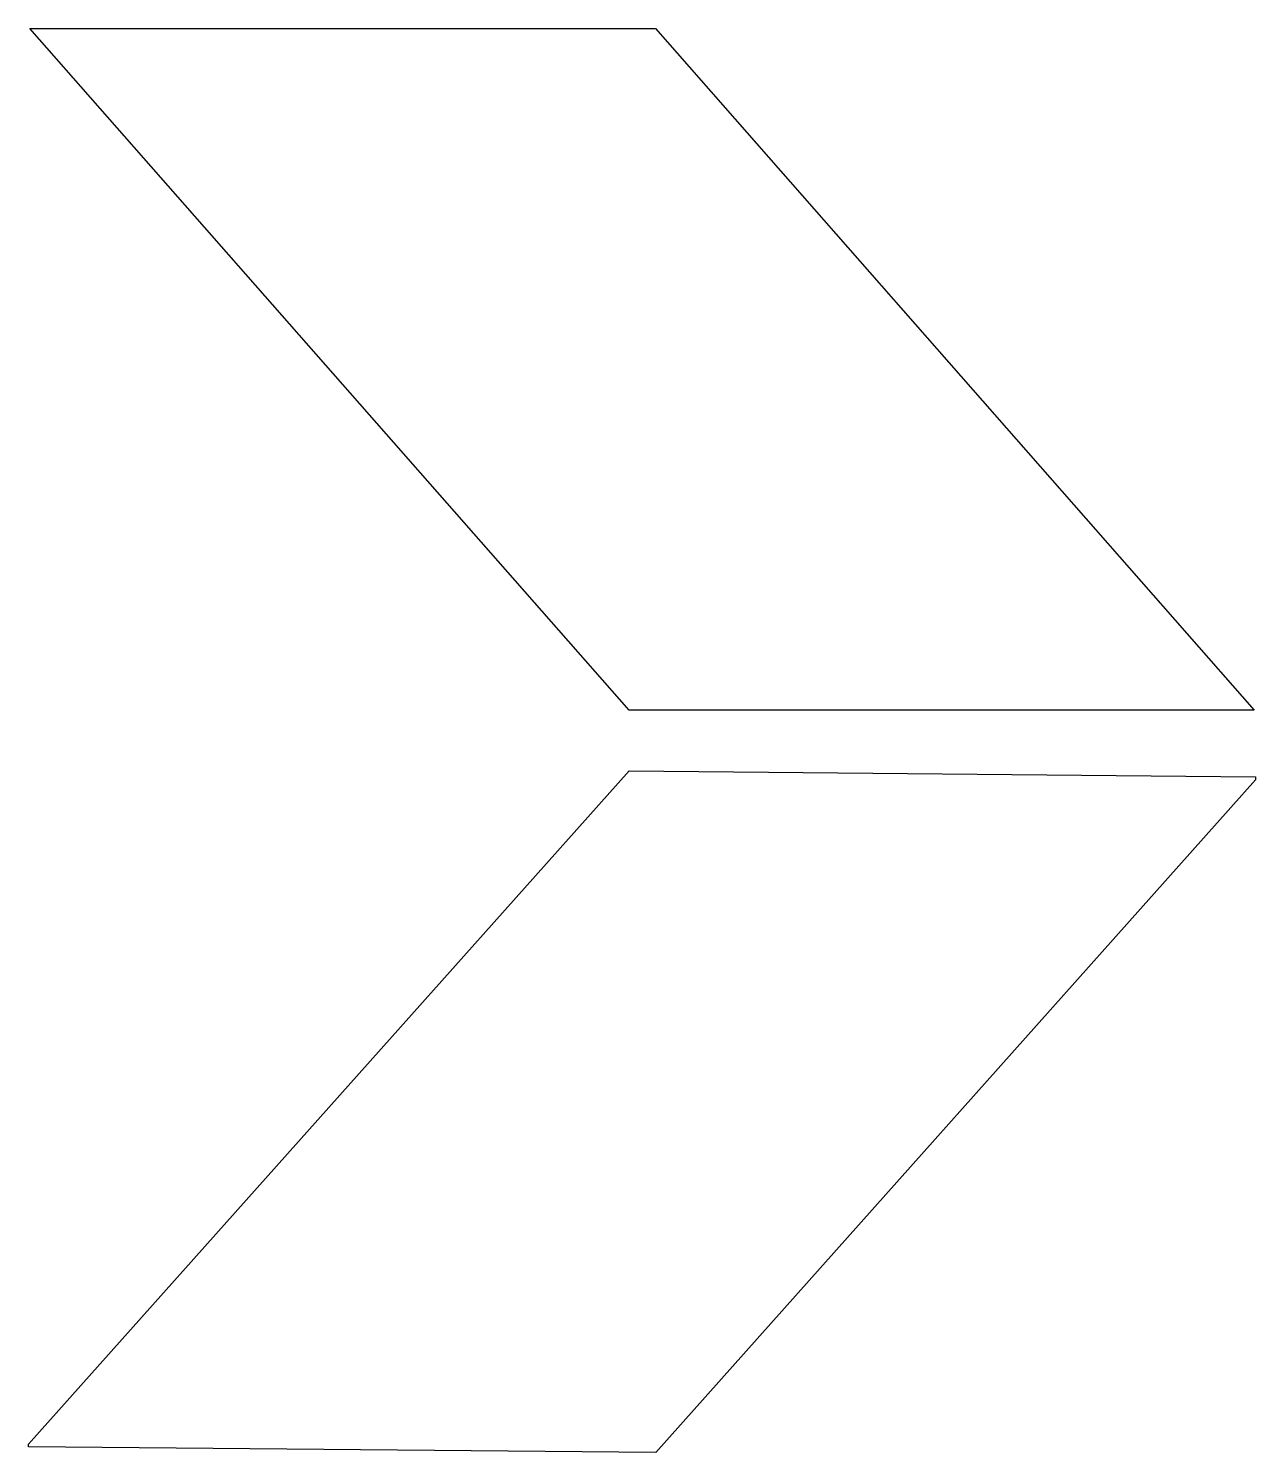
# Model space of a CAD drawing. Header units: inches. Extents: x 3 to 34, y 3 to 39.
import ezdxf

# ---------------------------------------------------------------- set-up
doc = ezdxf.new("R2010")
doc.units = ezdxf.units.IN
doc.header["$MEASUREMENT"] = 0
doc.layers.add('CUT', color=1, linetype='Continuous')

msp = doc.modelspace()

# ---------------------------------------------------------------- linework, layer by layer
at = {"layer": 'CUT'}
for points in [[(18.843, 39), (33.97, 21.763), (18.175, 21.763), (3.035, 39)], [(3, 3.14), (3, 3.213), (18.176, 20.237), (34, 20.083), (34, 20.002), (18.847, 3)]]:
    msp.add_lwpolyline(points, close=True, dxfattribs=at)

doc.saveas('drawing.dxf')
